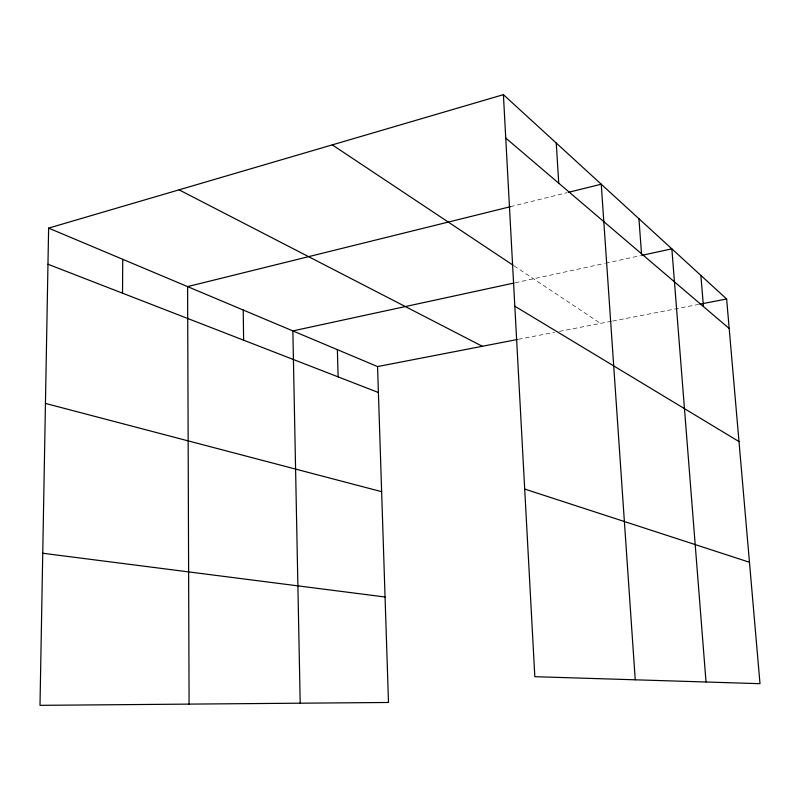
<?xml version="1.0" encoding="UTF-8"?>
<svg xmlns="http://www.w3.org/2000/svg" width="800" height="800" viewBox="0 0 800 800"><rect width="100%" height="100%" fill="white"/><g stroke="black" fill="none" stroke-linecap="round" stroke-linejoin="round"><path stroke-width="0.6" stroke-dasharray="4 3" d="M510.47 206.68L567.29 192.62M515.25 282.76L604.44 263.45M605.64 263.19L640.55 255.63M518.41 339.3L554.56 332.3M559.4 331.37L611.39 321.3M612.59 321.07L698.62 304.42M514.08 265.87L600.53 323.41"/><path stroke-width="1.2" d="M122.52 293.18L122.74 259.31M48.62 228.11L40 705.34L388.49 702.47L377.56 366.57L48.62 228.11L503.4 94.66L726.63 298.99L760 683.68L534.83 676.69L503.4 94.66M510.47 206.68L187.6 286.61L189.09 704.11M568.5 192.32L601.24 184.21L635.24 679.8M514.03 283.02L292.86 330.91L300.2 703.2M641.76 255.37L671.85 248.85L706.03 682M377.56 366.57L517.21 339.53M699.83 304.18L726.63 298.99M42.75 553.25L385.06 597M45.46 403.42L381.63 491.67M524.7 489.06L749.47 562.26M47.97 264.24L378.41 392.52M179.06 189.83L482.34 346.28M514.82 306.19L739 441.58M332.29 144.87L513.05 265.18M505.74 138.04L729.19 328.5M700.87 275.41L703.46 306.57M638.93 218.71L641.52 253.78M556.26 143.04L558.74 183.22M337.38 349.65L338.11 376.87M243.24 310.03L243.61 340.19"/></g></svg>
